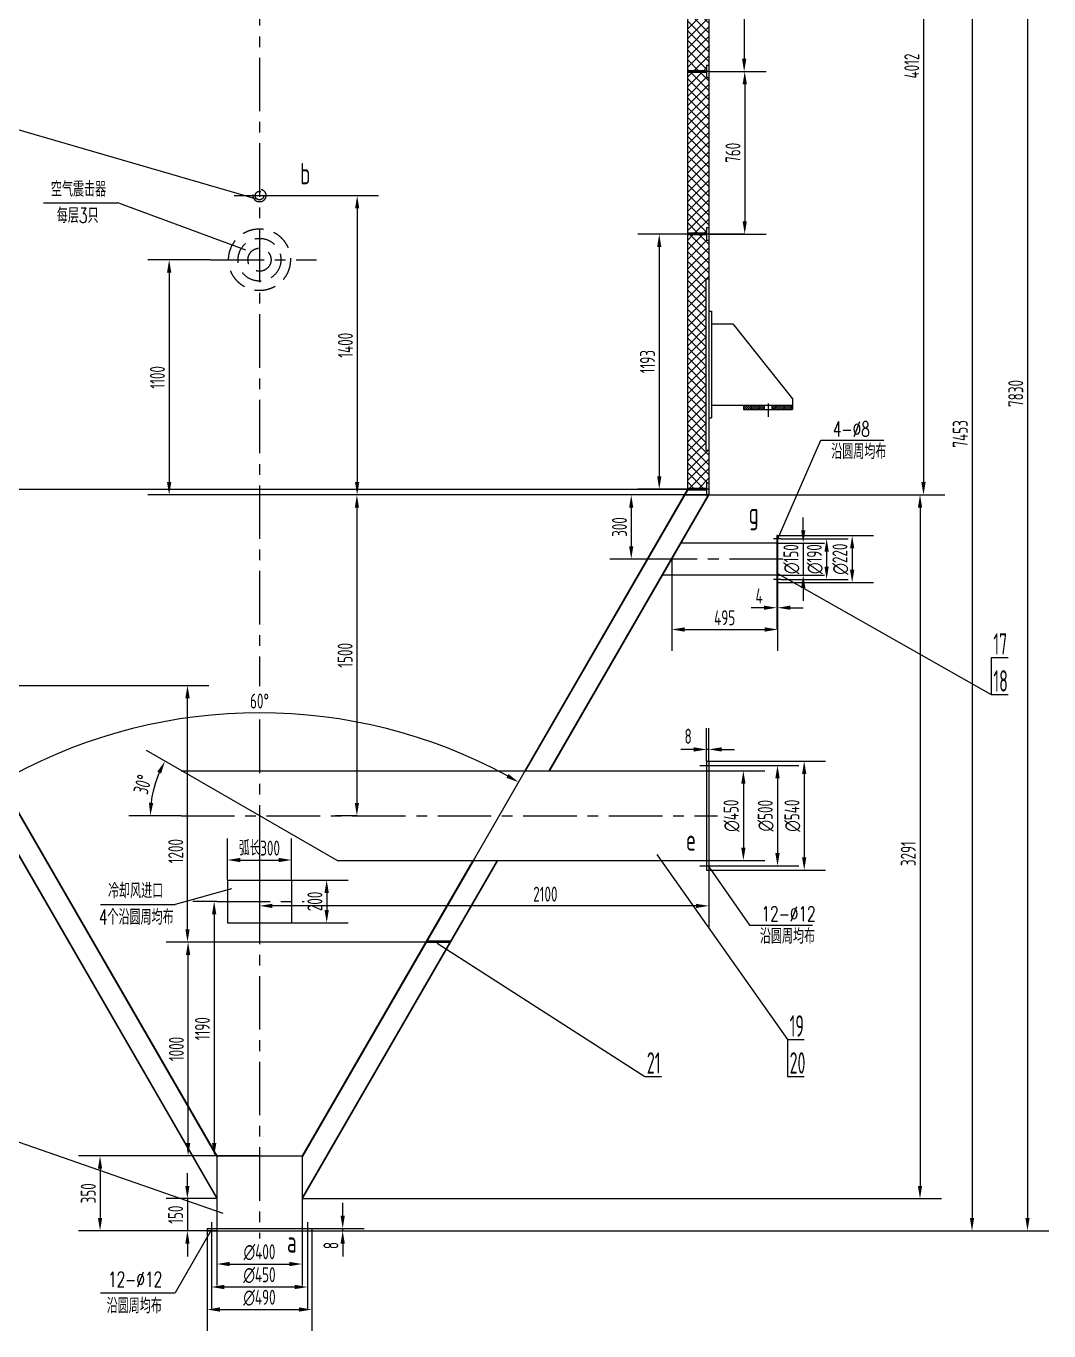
# Model space of a CAD drawing. Extents: x -17137 to -4525, y -501 to 17337.
# Drawn here: x -13931 to -9150, y 7274 to 13376 of the extents above; entities that cross this region are included whole.
import ezdxf

# ---------------------------------------------------------------- set-up
doc = ezdxf.new("R2010")
doc.units = 0
doc.header["$LTSCALE"] = 200
doc.linetypes.add('F', pattern=[0.75, 0.5, -0.25])
doc.linetypes.add('G', pattern=[2, 1.25, -0.25, 0.25, -0.25])
doc.layers.get('0').update_dxf_attribs({"linetype": 'CONTINUOUS'})
doc.layers.get('DEFPOINTS').update_dxf_attribs({"linetype": 'CONTINUOUS'})
for name, color, linetype in [('01', 7, 'CONTINUOUS'), ('02', 1, 'CONTINUOUS'), ('11', 3, 'CONTINUOUS'), ('13', 3, 'CONTINUOUS')]:
    doc.layers.add(name, color=color, linetype=linetype)
doc.styles.add('INTECAD', font='txt.shx', dxfattribs={"width": 0.67, "bigfont": 'intecad.shx'})
doc.styles.get("Standard").update_dxf_attribs({"font": 'isocp.shx', "width": 0.707, "bigfont": 'hztxt.shx'})
doc.dimstyles.new('INTE', dxfattribs={"dimscale": 20, "dimtxt": 3.5, "dimasz": 3, "dimexe": 5, "dimexo": 0, "dimgap": 1, "dimtad": 1, "dimtoh": 1, "dimdec": 4, "dimdsep": 46, "dimlunit": 6, "dimtxsty": 'Standard', "dimcen": 0, "dimclrd": 1, "dimclre": 1, "dimclrt": 3, "dimadec": 0, "dimazin": 0, "dimtfac": 1, "dimtdec": 4, "dimtix": 1, "dimtmove": 0, "dimatfit": 3, "dimfxl": 0, "dimtolj": 1, "dimtzin": 0, "dimarcsym": 0})

# ---------------------------------------------------------------- blocks, each defined once
blk = doc.blocks.new('*D197')
at = {"color": 1, "linetype": 'ByBlock'}
for p, q in [((-1466.8, 12583.3), (-1017, 12583.3)), ((-1117, 12523.3), (-1117, 11243.3)), ((411, 11183.3), (-1217, 11183.3))]:
    blk.add_line(p, q, dxfattribs=at)
for points in [[(-1127, 12523.3), (-1107, 12523.3), (-1117, 12583.3)], [(-1127, 11243.3), (-1107, 11243.3), (-1117, 11183.3)]]:
    blk.add_solid(points, dxfattribs=at)
at = {"layer": 'DEFPOINTS', "color": 0, "linetype": 'ByBlock'}
for p in [(-1466.8, 12583.3), (-1117, 11183.3), (411, 11183.3)]:
    blk.add_point(p, dxfattribs=at)
at = {"color": 3, "linetype": 'ByBlock', "insert": (-1172, 11883.3), "char_height": 70, "attachment_point": 5, "rotation": 90}
blk.add_mtext('\\A1;1400', dxfattribs=at)
blk = doc.blocks.new('*D202')
at = {"color": 1, "linetype": 'ByBlock'}
for p, q in [((-10750.3, 9893.3), (-10478.6, 9893.3)), ((-10578.6, 9833.3), (-10578.6, 9533.3)), ((-10750.3, 9473.3), (-10478.6, 9473.3))]:
    blk.add_line(p, q, dxfattribs=at)
for points in [[(-10588.6, 9833.3), (-10568.6, 9833.3), (-10578.6, 9893.3)], [(-10588.6, 9533.3), (-10568.6, 9533.3), (-10578.6, 9473.3)]]:
    blk.add_solid(points, dxfattribs=at)
at = {"layer": 'DEFPOINTS', "color": 0, "linetype": 'ByBlock'}
for p in [(-10750.3, 9893.3), (-10750.3, 9473.3), (-10578.6, 9473.3)]:
    blk.add_point(p, dxfattribs=at)
at = {"color": 3, "linetype": 'ByBlock', "insert": (-10633.6, 9683.3), "char_height": 70, "attachment_point": 5, "rotation": 90}
blk.add_mtext('\\A1;∅450', dxfattribs=at)
blk = doc.blocks.new('*D203')
at = {"color": 1, "linetype": 'ByBlock'}
for p, q in [((-1773.5, 7742.4), (-1773.5, 7486.7)), ((-1373.5, 7742.4), (-1373.5, 7486.7)), ((-1713.5, 7586.7), (-1433.5, 7586.7))]:
    blk.add_line(p, q, dxfattribs=at)
for points in [[(-1713.5, 7596.7), (-1713.5, 7576.7), (-1773.5, 7586.7)], [(-1433.5, 7596.7), (-1433.5, 7576.7), (-1373.5, 7586.7)]]:
    blk.add_solid(points, dxfattribs=at)
at = {"layer": 'DEFPOINTS', "color": 0, "linetype": 'ByBlock'}
for p in [(-1773.5, 7742.4), (-1373.5, 7742.4), (-1373.5, 7586.7)]:
    blk.add_point(p, dxfattribs=at)
at = {"color": 3, "linetype": 'ByBlock', "insert": (-1573.5, 7641.7), "char_height": 70, "attachment_point": 5}
blk.add_mtext('\\A1;∅400', dxfattribs=at)
blk = doc.blocks.new('*D205')
at = {"color": 1, "linetype": 'ByBlock'}
for p, q in [((526.5, 13980.1), (791.9, 13980.1)), ((691.9, 13920.1), (691.9, 13223.3)), ((524.5, 13163.3), (791.9, 13163.3))]:
    blk.add_line(p, q, dxfattribs=at)
for points in [[(681.9, 13920.1), (701.9, 13920.1), (691.9, 13980.1)], [(681.9, 13223.3), (701.9, 13223.3), (691.9, 13163.3)]]:
    blk.add_solid(points, dxfattribs=at)
at = {"layer": 'DEFPOINTS', "color": 0, "linetype": 'ByBlock'}
for p in [(526.5, 13980.1), (524.5, 13163.3), (691.9, 13163.3)]:
    blk.add_point(p, dxfattribs=at)
at = {"color": 3, "linetype": 'ByBlock', "insert": (636.9, 13571.7), "char_height": 70, "attachment_point": 5, "rotation": 90}
blk.add_mtext('\\A1;817', dxfattribs=at)
blk = doc.blocks.new('*D206')
at = {"color": 1, "linetype": 'ByBlock'}
for p, q in [((691.9, 13163.3), (794.6, 13163.3)), ((694.6, 13103.3), (694.6, 12463.3)), ((524.5, 12403.3), (794.6, 12403.3))]:
    blk.add_line(p, q, dxfattribs=at)
for points in [[(684.6, 13103.3), (704.6, 13103.3), (694.6, 13163.3)], [(684.6, 12463.3), (704.6, 12463.3), (694.6, 12403.3)]]:
    blk.add_solid(points, dxfattribs=at)
at = {"layer": 'DEFPOINTS', "color": 0, "linetype": 'ByBlock'}
for p in [(691.9, 13163.3), (524.5, 12403.3), (694.6, 12403.3)]:
    blk.add_point(p, dxfattribs=at)
at = {"color": 3, "linetype": 'ByBlock', "insert": (639.6, 12783.3), "char_height": 70, "attachment_point": 5, "rotation": 90}
blk.add_mtext('\\A1;760', dxfattribs=at)
blk = doc.blocks.new('*D207')
at = {"color": 1, "linetype": 'ByBlock'}
for p, q in [((694.6, 12403.3), (195, 12403.3)), ((295, 12343.3), (295, 11270.1)), ((524.5, 11210.1), (195, 11210.1))]:
    blk.add_line(p, q, dxfattribs=at)
for points in [[(285, 12343.3), (305, 12343.3), (295, 12403.3)], [(285, 11270.1), (305, 11270.1), (295, 11210.1)]]:
    blk.add_solid(points, dxfattribs=at)
at = {"layer": 'DEFPOINTS', "color": 0, "linetype": 'ByBlock'}
for p in [(694.6, 12403.3), (295, 11210.1), (524.5, 11210.1)]:
    blk.add_point(p, dxfattribs=at)
at = {"color": 3, "linetype": 'ByBlock', "insert": (240, 11806.7), "char_height": 70, "attachment_point": 5, "rotation": 90}
blk.add_mtext('\\A1;1193', dxfattribs=at)
blk = doc.blocks.new('*D210')
at = {"color": 1, "linetype": 'ByBlock'}
for p, q in [((-10740.3, 15195.1), (-9636.5, 15195.1)), ((-9736.5, 15135.1), (-9736.5, 11243.3)), ((-10740.3, 11183.3), (-9636.5, 11183.3))]:
    blk.add_line(p, q, dxfattribs=at)
for points in [[(-9746.5, 15135.1), (-9726.5, 15135.1), (-9736.5, 15195.1)], [(-9746.5, 11243.3), (-9726.5, 11243.3), (-9736.5, 11183.3)]]:
    blk.add_solid(points, dxfattribs=at)
at = {"layer": 'DEFPOINTS', "color": 0, "linetype": 'ByBlock'}
for p in [(-10740.3, 15195.1), (-10740.3, 11183.3), (-9736.5, 11183.3)]:
    blk.add_point(p, dxfattribs=at)
at = {"color": 3, "linetype": 'ByBlock', "insert": (-9791.5, 13189.2), "char_height": 70, "attachment_point": 5, "rotation": 90}
blk.add_mtext('\\A1;4012', dxfattribs=at)
blk = doc.blocks.new('*D211')
at = {"color": 1, "linetype": 'ByBlock'}
for p, q in [((-10225.6, 11183.3), (-9652.8, 11183.3)), ((-9752.8, 11123.3), (-9752.8, 7952.4)), ((-12640.3, 7892.4), (-9652.8, 7892.4))]:
    blk.add_line(p, q, dxfattribs=at)
for points in [[(-9762.8, 11123.3), (-9742.8, 11123.3), (-9752.8, 11183.3)], [(-9762.8, 7952.4), (-9742.8, 7952.4), (-9752.8, 7892.4)]]:
    blk.add_solid(points, dxfattribs=at)
at = {"layer": 'DEFPOINTS', "color": 0, "linetype": 'ByBlock'}
for p in [(-10225.6, 11183.3), (-12640.3, 7892.4), (-9752.8, 7892.4)]:
    blk.add_point(p, dxfattribs=at)
at = {"color": 3, "linetype": 'ByBlock', "insert": (-9807.8, 9505.8), "char_height": 70, "attachment_point": 5, "rotation": 90}
blk.add_mtext('\\A1;3291', dxfattribs=at)
blk = doc.blocks.new('*D212')
at = {"color": 1, "linetype": 'ByBlock'}
for p, q in [((-1913.9, 7952.4), (-1913.9, 8012.4)), ((-1773.5, 7892.4), (-2013.9, 7892.4)), ((-1913.9, 7892.4), (-1913.9, 7742.4)), ((-1818.5, 7742.4), (-2013.9, 7742.4)), ((-1913.9, 7682.4), (-1913.9, 7622.4))]:
    blk.add_line(p, q, dxfattribs=at)
for points in [[(-1923.9, 7952.4), (-1903.9, 7952.4), (-1913.9, 7892.4)], [(-1923.9, 7682.4), (-1903.9, 7682.4), (-1913.9, 7742.4)]]:
    blk.add_solid(points, dxfattribs=at)
at = {"layer": 'DEFPOINTS', "color": 0, "linetype": 'ByBlock'}
for p in [(-1773.5, 7892.4), (-1913.9, 7742.4), (-1818.5, 7742.4)]:
    blk.add_point(p, dxfattribs=at)
at = {"color": 3, "linetype": 'ByBlock', "insert": (-1968.9, 7817.4), "char_height": 70, "attachment_point": 5, "rotation": 90}
blk.add_mtext('\\A1;150', dxfattribs=at)
blk = doc.blocks.new('*D214')
at = {"color": 1, "linetype": 'ByBlock'}
for p, q in [((-10577, 15195.1), (-9409.7, 15195.1)), ((-9509.7, 15135.1), (-9509.7, 7802.4)), ((-12595.3, 7742.4), (-9409.7, 7742.4))]:
    blk.add_line(p, q, dxfattribs=at)
for points in [[(-9519.7, 15135.1), (-9499.7, 15135.1), (-9509.7, 15195.1)], [(-9519.7, 7802.4), (-9499.7, 7802.4), (-9509.7, 7742.4)]]:
    blk.add_solid(points, dxfattribs=at)
at = {"layer": 'DEFPOINTS', "color": 0, "linetype": 'ByBlock'}
for p in [(-10577, 15195.1), (-12595.3, 7742.4), (-9509.7, 7742.4)]:
    blk.add_point(p, dxfattribs=at)
at = {"color": 3, "linetype": 'ByBlock', "insert": (-9564.7, 11468.8), "char_height": 70, "attachment_point": 5, "rotation": 90}
blk.add_mtext('\\A1;7453', dxfattribs=at)
blk = doc.blocks.new('*D215')
at = {"color": 1, "linetype": 'ByBlock'}
for p, q in [((-12342.3, 15573.1), (-9150.4, 15573.1)), ((-9250.4, 15513.1), (-9250.4, 7802.4)), ((-12595.3, 7742.4), (-9150.4, 7742.4))]:
    blk.add_line(p, q, dxfattribs=at)
for points in [[(-9260.4, 15513.1), (-9240.4, 15513.1), (-9250.4, 15573.1)], [(-9260.4, 7802.4), (-9240.4, 7802.4), (-9250.4, 7742.4)]]:
    blk.add_solid(points, dxfattribs=at)
at = {"layer": 'DEFPOINTS', "color": 0, "linetype": 'ByBlock'}
for p in [(-12342.3, 15573.1), (-12595.3, 7742.4), (-9250.4, 7742.4)]:
    blk.add_point(p, dxfattribs=at)
at = {"color": 3, "linetype": 'ByBlock', "insert": (-9305.4, 11657.8), "char_height": 70, "attachment_point": 5, "rotation": 90}
blk.add_mtext('\\A1;7830', dxfattribs=at)
blk = doc.blocks.new('*D219')
at = {"color": 1, "linetype": 'ByBlock'}
for p, q in [((-12840.3, 8092.4), (-13483.3, 8092.4)), ((-13383.3, 8032.4), (-13383.3, 7802.4)), ((-12840.3, 7742.4), (-13483.3, 7742.4))]:
    blk.add_line(p, q, dxfattribs=at)
for points in [[(-13393.3, 8032.4), (-13373.3, 8032.4), (-13383.3, 8092.4)], [(-13393.3, 7802.4), (-13373.3, 7802.4), (-13383.3, 7742.4)]]:
    blk.add_solid(points, dxfattribs=at)
at = {"layer": 'DEFPOINTS', "color": 0, "linetype": 'ByBlock'}
for p in [(-12840.3, 8092.4), (-13383.3, 7742.4), (-12840.3, 7742.4)]:
    blk.add_point(p, dxfattribs=at)
at = {"color": 3, "linetype": 'ByBlock', "insert": (-13438.3, 7917.4), "char_height": 70, "attachment_point": 5, "rotation": 90}
blk.add_mtext('\\A1;350', dxfattribs=at)
blk = doc.blocks.new('*D221')
at = {"color": 1, "linetype": 'ByBlock'}
for p, q in [((-12690.3, 8892.4), (-12426.3, 8892.4)), ((-12526.3, 8832.4), (-12526.3, 8752.4)), ((-12690.3, 8692.4), (-12426.3, 8692.4))]:
    blk.add_line(p, q, dxfattribs=at)
for points in [[(-12536.3, 8832.4), (-12516.3, 8832.4), (-12526.3, 8892.4)], [(-12536.3, 8752.4), (-12516.3, 8752.4), (-12526.3, 8692.4)]]:
    blk.add_solid(points, dxfattribs=at)
at = {"layer": 'DEFPOINTS', "color": 0, "linetype": 'ByBlock'}
for p in [(-12690.3, 8892.4), (-12690.3, 8692.4), (-12526.3, 8692.4)]:
    blk.add_point(p, dxfattribs=at)
at = {"color": 3, "linetype": 'ByBlock', "insert": (-12581.3, 8792.4), "char_height": 70, "attachment_point": 5, "rotation": 90}
blk.add_mtext('\\A1;200', dxfattribs=at)
blk = doc.blocks.new('*D222')
at = {"color": 1, "linetype": 'ByBlock'}
for p, q in [((-12990.3, 8892.4), (-12990.3, 9086)), ((-12690.3, 8892.4), (-12690.3, 9086)), ((-12930.3, 8986), (-12750.3, 8986))]:
    blk.add_line(p, q, dxfattribs=at)
for points in [[(-12930.3, 8996), (-12930.3, 8976), (-12990.3, 8986)], [(-12750.3, 8996), (-12750.3, 8976), (-12690.3, 8986)]]:
    blk.add_solid(points, dxfattribs=at)
at = {"layer": 'DEFPOINTS', "color": 0, "linetype": 'ByBlock'}
for p in [(-12690.3, 8986), (-12990.3, 8892.4), (-12690.3, 8892.4)]:
    blk.add_point(p, dxfattribs=at)
at = {"color": 3, "linetype": 'ByBlock', "insert": (-12840.3, 9041.8), "char_height": 70, "attachment_point": 5}
blk.add_mtext('\\A1;弧长300', dxfattribs=at)
blk = doc.blocks.new('*D224')
at = {"color": 1, "linetype": 'ByBlock'}
for p, q in [((-12060.6, 9092.4), (-13273.9, 9092.4)), ((-13173.9, 8152.4), (-13173.9, 9032.4)), ((-12840.3, 8092.4), (-13273.9, 8092.4))]:
    blk.add_line(p, q, dxfattribs=at)
for points in [[(-13183.9, 9032.4), (-13163.9, 9032.4), (-13173.9, 9092.4)], [(-13183.9, 8152.4), (-13163.9, 8152.4), (-13173.9, 8092.4)]]:
    blk.add_solid(points, dxfattribs=at)
at = {"layer": 'DEFPOINTS', "color": 0, "linetype": 'ByBlock'}
for p in [(-13173.9, 9092.4), (-12060.6, 9092.4), (-12840.3, 8092.4)]:
    blk.add_point(p, dxfattribs=at)
at = {"color": 3, "linetype": 'ByBlock', "insert": (-13228.9, 8592.4), "char_height": 70, "attachment_point": 5, "rotation": 90}
blk.add_mtext('\\A1;1000', dxfattribs=at)
blk = doc.blocks.new('*D225')
at = {"color": 1, "linetype": 'ByBlock'}
for p, q in [((-14312.8, 10292.4), (-13076.8, 10292.4)), ((-13176.8, 9152.4), (-13176.8, 10232.4)), ((-12840.3, 9092.4), (-13276.8, 9092.4))]:
    blk.add_line(p, q, dxfattribs=at)
for points in [[(-13186.8, 10232.4), (-13166.8, 10232.4), (-13176.8, 10292.4)], [(-13186.8, 9152.4), (-13166.8, 9152.4), (-13176.8, 9092.4)]]:
    blk.add_solid(points, dxfattribs=at)
at = {"layer": 'DEFPOINTS', "color": 0, "linetype": 'ByBlock'}
for p in [(-14312.8, 10292.4), (-13176.8, 10292.4), (-12840.3, 9092.4)]:
    blk.add_point(p, dxfattribs=at)
at = {"color": 3, "linetype": 'ByBlock', "insert": (-13231.8, 9517.5), "char_height": 70, "attachment_point": 5, "rotation": 90}
blk.add_mtext('\\A1;1200', dxfattribs=at)
blk = doc.blocks.new('*D226')
at = {"color": 1, "linetype": 'ByBlock'}
for p, q in [((-12383.8, 11183.3), (-12485.1, 11183.3)), ((-12385.1, 11123.3), (-12385.1, 9743.3)), ((-12383.8, 9683.3), (-12485.1, 9683.3))]:
    blk.add_line(p, q, dxfattribs=at)
for points in [[(-12395.1, 11123.3), (-12375.1, 11123.3), (-12385.1, 11183.3)], [(-12395.1, 9743.3), (-12375.1, 9743.3), (-12385.1, 9683.3)]]:
    blk.add_solid(points, dxfattribs=at)
at = {"layer": 'DEFPOINTS', "color": 0, "linetype": 'ByBlock'}
for p in [(-12383.8, 11183.3), (-12385.1, 9683.3), (-12383.8, 9683.3)]:
    blk.add_point(p, dxfattribs=at)
at = {"color": 3, "linetype": 'ByBlock', "insert": (-12440.1, 10433.3), "char_height": 70, "attachment_point": 5, "rotation": 90}
blk.add_mtext('\\A1;1500', dxfattribs=at)
blk = doc.blocks.new('*D227')
at = {"color": 1, "linetype": 'ByBlock'}
for p, q in [((-10855.7, 11183.3), (-11202.7, 11183.3)), ((-11102.7, 11123.3), (-11102.7, 10943.3)), ((-10963.6, 10883.3), (-11202.7, 10883.3))]:
    blk.add_line(p, q, dxfattribs=at)
for points in [[(-11112.7, 11123.3), (-11092.7, 11123.3), (-11102.7, 11183.3)], [(-11112.7, 10943.3), (-11092.7, 10943.3), (-11102.7, 10883.3)]]:
    blk.add_solid(points, dxfattribs=at)
at = {"layer": 'DEFPOINTS', "color": 0, "linetype": 'ByBlock'}
for p in [(-10855.7, 11183.3), (-11102.7, 10883.3), (-10963.6, 10883.3)]:
    blk.add_point(p, dxfattribs=at)
at = {"color": 3, "linetype": 'ByBlock', "insert": (-11157.7, 11033.3), "char_height": 70, "attachment_point": 5, "rotation": 90}
blk.add_mtext('\\A1;300', dxfattribs=at)
blk = doc.blocks.new('*D228')
at = {"color": 1, "linetype": 'ByBlock'}
for p, q in [((-10913.5, 10883.3), (-10913.5, 10454)), ((-10418.5, 10773.3), (-10418.5, 10454)), ((-10853.5, 10554), (-10478.5, 10554))]:
    blk.add_line(p, q, dxfattribs=at)
for points in [[(-10853.5, 10564), (-10853.5, 10544), (-10913.5, 10554)], [(-10478.5, 10564), (-10478.5, 10544), (-10418.5, 10554)]]:
    blk.add_solid(points, dxfattribs=at)
at = {"layer": 'DEFPOINTS', "color": 0, "linetype": 'ByBlock'}
for p in [(-10913.5, 10883.3), (-10418.5, 10773.3), (-10418.5, 10554)]:
    blk.add_point(p, dxfattribs=at)
at = {"color": 3, "linetype": 'ByBlock', "insert": (-10666, 10609), "char_height": 70, "attachment_point": 5}
blk.add_mtext('\\A1;495', dxfattribs=at)
blk = doc.blocks.new('*D229')
at = {"color": 1, "linetype": 'ByBlock'}
for p, q in [((-10298.8, 11018.3), (-10298.8, 11078.3)), ((-10418.5, 10958.3), (-10198.8, 10958.3)), ((-10298.8, 10958.3), (-10298.8, 10808.3)), ((-10418.5, 10808.3), (-10198.8, 10808.3)), ((-10298.8, 10748.3), (-10298.8, 10688.3))]:
    blk.add_line(p, q, dxfattribs=at)
for points in [[(-10308.8, 11018.3), (-10288.8, 11018.3), (-10298.8, 10958.3)], [(-10308.8, 10748.3), (-10288.8, 10748.3), (-10298.8, 10808.3)]]:
    blk.add_solid(points, dxfattribs=at)
at = {"layer": 'DEFPOINTS', "color": 0, "linetype": 'ByBlock'}
for p in [(-10418.5, 10958.3), (-10418.5, 10808.3), (-10298.8, 10808.3)]:
    blk.add_point(p, dxfattribs=at)
at = {"color": 3, "linetype": 'ByBlock', "insert": (-10353.8, 10883.3), "char_height": 70, "attachment_point": 5, "rotation": 90}
blk.add_mtext('\\A1;∅150', dxfattribs=at)
blk = doc.blocks.new('*D230')
at = {"color": 1, "linetype": 'ByBlock'}
for p, q in [((-10401.4, 10978.3), (-10089.4, 10978.3)), ((-10189.4, 10918.3), (-10189.4, 10848.3)), ((-10401.4, 10788.3), (-10089.4, 10788.3))]:
    blk.add_line(p, q, dxfattribs=at)
for points in [[(-10199.4, 10918.3), (-10179.4, 10918.3), (-10189.4, 10978.3)], [(-10199.4, 10848.3), (-10179.4, 10848.3), (-10189.4, 10788.3)]]:
    blk.add_solid(points, dxfattribs=at)
at = {"layer": 'DEFPOINTS', "color": 0, "linetype": 'ByBlock'}
for p in [(-10401.4, 10978.3), (-10401.4, 10788.3), (-10189.4, 10788.3)]:
    blk.add_point(p, dxfattribs=at)
at = {"color": 3, "linetype": 'ByBlock', "insert": (-10244.4, 10883.3), "char_height": 70, "attachment_point": 5, "rotation": 90}
blk.add_mtext('\\A1;∅190', dxfattribs=at)
blk = doc.blocks.new('*D231')
at = {"color": 1, "linetype": 'ByBlock'}
for p, q in [((-10418.5, 10993.3), (-9970, 10993.3)), ((-10070, 10933.3), (-10070, 10833.3)), ((-10418.5, 10773.3), (-9970, 10773.3))]:
    blk.add_line(p, q, dxfattribs=at)
for points in [[(-10080, 10933.3), (-10060, 10933.3), (-10070, 10993.3)], [(-10080, 10833.3), (-10060, 10833.3), (-10070, 10773.3)]]:
    blk.add_solid(points, dxfattribs=at)
at = {"layer": 'DEFPOINTS', "color": 0, "linetype": 'ByBlock'}
for p in [(-10418.5, 10993.3), (-10418.5, 10773.3), (-10070, 10773.3)]:
    blk.add_point(p, dxfattribs=at)
at = {"color": 3, "linetype": 'ByBlock', "insert": (-10125, 10883.3), "char_height": 70, "attachment_point": 5, "rotation": 90}
blk.add_mtext('\\A1;∅220', dxfattribs=at)
blk = doc.blocks.new('*D232')
at = {"color": 1, "linetype": 'ByBlock'}
for p, q in [((-13065.3, 7714.5), (-13065.3, 7379.4)), ((-12615.3, 7714.5), (-12615.3, 7379.4)), ((-13005.3, 7479.4), (-12675.3, 7479.4))]:
    blk.add_line(p, q, dxfattribs=at)
for points in [[(-13005.3, 7489.4), (-13005.3, 7469.4), (-13065.3, 7479.4)], [(-12675.3, 7489.4), (-12675.3, 7469.4), (-12615.3, 7479.4)]]:
    blk.add_solid(points, dxfattribs=at)
at = {"layer": 'DEFPOINTS', "color": 0, "linetype": 'ByBlock'}
for p in [(-13065.3, 7714.5), (-12615.3, 7714.5), (-12615.3, 7479.4)]:
    blk.add_point(p, dxfattribs=at)
at = {"color": 3, "linetype": 'ByBlock', "insert": (-12840.3, 7534.4), "char_height": 70, "attachment_point": 5}
blk.add_mtext('\\A1;∅450', dxfattribs=at)
blk = doc.blocks.new('*D233')
at = {"color": 1, "linetype": 'ByBlock'}
for p, q in [((-13085.3, 7742.4), (-13085.3, 7274)), ((-12595.3, 7742.4), (-12595.3, 7274)), ((-13025.3, 7374), (-12655.3, 7374))]:
    blk.add_line(p, q, dxfattribs=at)
for points in [[(-13025.3, 7384), (-13025.3, 7364), (-13085.3, 7374)], [(-12655.3, 7384), (-12655.3, 7364), (-12595.3, 7374)]]:
    blk.add_solid(points, dxfattribs=at)
at = {"layer": 'DEFPOINTS', "color": 0, "linetype": 'ByBlock'}
for p in [(-13085.3, 7742.4), (-12595.3, 7742.4), (-12595.3, 7374)]:
    blk.add_point(p, dxfattribs=at)
at = {"color": 3, "linetype": 'ByBlock', "insert": (-12840.3, 7429), "char_height": 70, "attachment_point": 5}
blk.add_mtext('\\A1;∅490', dxfattribs=at)
blk = doc.blocks.new('*D235')
at = {"color": 1, "linetype": 'ByBlock'}
for p, q in [((-13068.6, 12283.3), (-13362.5, 12283.3)), ((-13262.5, 12223.3), (-13262.5, 11243.3)), ((-12483.8, 11183.3), (-13362.5, 11183.3))]:
    blk.add_line(p, q, dxfattribs=at)
for points in [[(-13272.5, 12223.3), (-13252.5, 12223.3), (-13262.5, 12283.3)], [(-13272.5, 11243.3), (-13252.5, 11243.3), (-13262.5, 11183.3)]]:
    blk.add_solid(points, dxfattribs=at)
at = {"layer": 'DEFPOINTS', "color": 0, "linetype": 'ByBlock'}
for p in [(-13068.6, 12283.3), (-13262.5, 11183.3), (-12483.8, 11183.3)]:
    blk.add_point(p, dxfattribs=at)
at = {"color": 3, "linetype": 'ByBlock', "insert": (-13317.5, 11733.3), "char_height": 70, "attachment_point": 5, "rotation": 90}
blk.add_mtext('\\A1;1100', dxfattribs=at)
blk = doc.blocks.new('*D236')
at = {"color": 1, "linetype": 'ByBlock'}
for p, q in [((-10715.3, 9918.3), (-10319, 9918.3)), ((-10419, 9858.3), (-10419, 9508.3)), ((-10715.3, 9448.3), (-10319, 9448.3))]:
    blk.add_line(p, q, dxfattribs=at)
for points in [[(-10429, 9858.3), (-10409, 9858.3), (-10419, 9918.3)], [(-10429, 9508.3), (-10409, 9508.3), (-10419, 9448.3)]]:
    blk.add_solid(points, dxfattribs=at)
at = {"layer": 'DEFPOINTS', "color": 0, "linetype": 'ByBlock'}
for p in [(-10715.3, 9918.3), (-10715.3, 9448.3), (-10419, 9448.3)]:
    blk.add_point(p, dxfattribs=at)
at = {"color": 3, "linetype": 'ByBlock', "insert": (-10474, 9683.3), "char_height": 70, "attachment_point": 5, "rotation": 90}
blk.add_mtext('\\A1;∅500', dxfattribs=at)
blk = doc.blocks.new('*D237')
at = {"color": 1, "linetype": 'ByBlock'}
for p, q in [((-10740.3, 9938.3), (-10194.2, 9938.3)), ((-10294.2, 9878.3), (-10294.2, 9488.3)), ((-10740.3, 9428.3), (-10194.2, 9428.3))]:
    blk.add_line(p, q, dxfattribs=at)
for points in [[(-10304.2, 9878.3), (-10284.2, 9878.3), (-10294.2, 9938.3)], [(-10304.2, 9488.3), (-10284.2, 9488.3), (-10294.2, 9428.3)]]:
    blk.add_solid(points, dxfattribs=at)
at = {"layer": 'DEFPOINTS', "color": 0, "linetype": 'ByBlock'}
for p in [(-10740.3, 9938.3), (-10740.3, 9428.3), (-10294.2, 9428.3)]:
    blk.add_point(p, dxfattribs=at)
at = {"color": 3, "linetype": 'ByBlock', "insert": (-10349.2, 9683.3), "char_height": 70, "attachment_point": 5, "rotation": 90}
blk.add_mtext('\\A1;∅540', dxfattribs=at)
blk = doc.blocks.new('*D238')
at = {"color": 1, "linetype": 'ByBlock'}
for p, q in [((-12840.3, 9683.3), (-12840.3, 9161.6)), ((-10740.3, 9428.3), (-10740.3, 9161.6)), ((-10800.3, 9261.6), (-12780.3, 9261.6))]:
    blk.add_line(p, q, dxfattribs=at)
for points in [[(-12780.3, 9271.6), (-12780.3, 9251.6), (-12840.3, 9261.6)], [(-10800.3, 9271.6), (-10800.3, 9251.6), (-10740.3, 9261.6)]]:
    blk.add_solid(points, dxfattribs=at)
at = {"layer": 'DEFPOINTS', "color": 0, "linetype": 'ByBlock'}
for p in [(-12840.3, 9683.3), (-10740.3, 9428.3), (-12840.3, 9261.6)]:
    blk.add_point(p, dxfattribs=at)
at = {"color": 3, "linetype": 'ByBlock', "insert": (-11504.1, 9316.6), "char_height": 70, "attachment_point": 5}
blk.add_mtext('\\A1;2100', dxfattribs=at)
blk = doc.blocks.new('*D239')
at = {"color": 1, "linetype": 'ByBlock'}
for p, q in [((-13204, 9893.3), (-13368.8, 9988.5)), ((-13207.1, 9683.3), (-13450.6, 9683.3))]:
    blk.add_line(p, q, dxfattribs=at)
blk.add_arc((-12840.3, 9683.3), 510.3, 156.74064, 173.25936, dxfattribs=at)
for points in [[(-13318, 9889.3), (-13300.2, 9880.4), (-13282.2, 9938.5)], [(-13337.1, 9742.6), (-13357, 9743.8), (-13350.6, 9683.3)]]:
    blk.add_solid(points, dxfattribs=at)
at = {"layer": 'DEFPOINTS', "color": 0, "linetype": 'ByBlock'}
for p in [(-13204, 9893.3), (-13319.8, 9857.9), (-13207.1, 9683.3), (-10699.7, 9683.3), (-12476.5, 9473.3)]:
    blk.add_point(p, dxfattribs=at)
at = {"color": 3, "linetype": 'ByBlock', "insert": (-13386.3, 9829.6), "char_height": 70, "attachment_point": 5, "rotation": 75}
blk.add_mtext('\\A1;30°', dxfattribs=at)
blk = doc.blocks.new('*D240')
at = {"color": 1, "linetype": 'ByBlock'}
blk.add_line((-11840.7, 9473.3), (-11579.1, 9926.5), dxfattribs=at)
blk.add_arc((-12840.3, 7742), 2422.4, 61.41916, 118.58084, dxfattribs=at)
for points in [[(-13994.3, 9860.6), (-14004.1, 9878), (-14051.5, 9839.9)], [(-11676.5, 9878), (-11686.3, 9860.6), (-11629.1, 9839.9)]]:
    blk.add_solid(points, dxfattribs=at)
at = {"layer": 'DEFPOINTS', "color": 0, "linetype": 'ByBlock'}
for p in [(-14840.3, 11206.1), (-12419.6, 10127.7), (-11840.7, 9473.3), (-13040.3, 8088.4), (-12640.3, 8088.4)]:
    blk.add_point(p, dxfattribs=at)
at = {"color": 3, "linetype": 'ByBlock', "insert": (-12840.3, 10219.5), "char_height": 70, "attachment_point": 5}
blk.add_mtext('\\A1;60°', dxfattribs=at)
blk = doc.blocks.new('*D241')
at = {"color": 1, "linetype": 'ByBlock'}
for p, q in [((-13040.3, 9282.4), (-13152.2, 9282.4)), ((-13052.2, 9222.4), (-13052.2, 8152.4)), ((-12840.3, 8092.4), (-13152.2, 8092.4))]:
    blk.add_line(p, q, dxfattribs=at)
for points in [[(-13062.2, 9222.4), (-13042.2, 9222.4), (-13052.2, 9282.4)], [(-13062.2, 8152.4), (-13042.2, 8152.4), (-13052.2, 8092.4)]]:
    blk.add_solid(points, dxfattribs=at)
at = {"layer": 'DEFPOINTS', "color": 0, "linetype": 'ByBlock'}
for p in [(-13040.3, 9282.4), (-13052.2, 8092.4), (-12840.3, 8092.4)]:
    blk.add_point(p, dxfattribs=at)
at = {"color": 3, "linetype": 'ByBlock', "insert": (-13107.2, 8687.4), "char_height": 70, "attachment_point": 5, "rotation": 90}
blk.add_mtext('\\A1;1190', dxfattribs=at)

msp = doc.modelspace()

# ---------------------------------------------------------------- hatches: boundary and pattern name
at = {"layer": '01', "linetype": 'Continuous'}
h = msp.add_hatch(dxfattribs=at)
h.set_pattern_fill('ANSI37', color=2, scale=10, style=0)
h.paths.add_polyline_path([(-10740.27524, 14950.13313), (-10750.27524, 14950.13313), (-10750.27524, 14976.13313), (-10840.27524, 14976.13313), (-10840.27524, 13984.13313), (-10750.27524, 13984.13313), (-10750.27524, 14010.13313), (-10740.27524, 14010.13313)])
h.paths.add_polyline_path([(-10740.27524, 13950.13313), (-10750.27524, 13950.13313), (-10750.27524, 13976.13313), (-10840.27524, 13976.13313), (-10840.27524, 13167.33821), (-10750.27524, 13167.33821), (-10750.27524, 13193.33821), (-10740.27524, 13193.33821)])
h.paths.add_polyline_path([(-10740.27524, 13133.33821), (-10750.27524, 13133.33821), (-10750.27524, 13159.33821), (-10840.27524, 13159.33821), (-10840.27524, 12407.33821), (-10750.27524, 12407.33821), (-10750.27524, 12433.33821), (-10740.27524, 12433.33821)])
h.paths.add_polyline_path([(-10754.27524, 12193.33821), (-10740.27524, 12193.33821), (-10740.27524, 12373.33821), (-10750.27524, 12373.33821), (-10750.27524, 12399.33821), (-10840.27524, 12399.33821), (-10840.27524, 11214.13313), (-10750.27524, 11214.13313), (-10750.27524, 11240.13313), (-10740.27524, 11240.13313), (-10740.27524, 11393.33821), (-10754.27524, 11393.33821)])
at = {"layer": '02'}
h = msp.add_hatch(dxfattribs=at)
h.set_pattern_fill('ANSI31', color=1, scale=2, style=0)
h.set_pattern_definition([(45, (-11880.057, 10675.927), (-4.490128, 4.490128), [])])
h.paths.add_polyline_path([(-10481.27524, 11583.33821), (-10481.27524, 11603.33821), (-10578.27524, 11603.33821), (-10578.27524, 11583.33821)])
h.paths.add_polyline_path([(-10348.27524, 11583.33821), (-10348.27524, 11603.33821), (-10445.27524, 11603.33821), (-10445.27524, 11583.33821)])

# ---------------------------------------------------------------- linework, layer by layer
at = {"color": 0}
for p, q in [((-10840.27524, 13195.33821), (-10840.27524, 13193.33821)), ((-10840.27524, 12435.33821), (-10840.27524, 12433.33821)), ((-10840.27524, 11242.13313), (-10840.27524, 11240.13313))]:
    msp.add_line(p, q, dxfattribs=at)
at = {"color": 1, "linetype": 'ByBlock'}
for p, q in [((-10422.48032, 10773.33821), (-10422.48032, 10555.90077)), ((-10418.48032, 10773.33821), (-10418.48032, 10555.90077)), ((-10482.48032, 10655.90077), (-10542.48032, 10655.90077)), ((-10422.48032, 10655.90077), (-10418.48032, 10655.90077)), ((-10358.48032, 10655.90077), (-10298.48032, 10655.90077)), ((-10750.27524, 9938.33821), (-10750.27524, 10093.21652)), ((-10740.27524, 9938.33821), (-10740.27524, 10093.21652)), ((-10810.27524, 9993.21652), (-10870.27524, 9993.21652)), ((-10740.27524, 9993.21652), (-10750.27524, 9993.21652)), ((-10680.27524, 9993.21652), (-10620.27524, 9993.21652)), ((-12451.42245, 7812.44167), (-12451.42245, 7872.44167)), ((-12595.27524, 7752.44167), (-12351.42245, 7752.44167)), ((-12451.42245, 7742.44167), (-12451.42245, 7752.44167)), ((-12595.27524, 7742.44167), (-12351.42245, 7742.44167)), ((-12451.42245, 7682.44167), (-12451.42245, 7622.44167))]:
    msp.add_line(p, q, dxfattribs=at)
for points in [[(-10482.48032, 10665.90077), (-10482.48032, 10645.90077), (-10422.48032, 10655.90077)], [(-10358.48032, 10665.90077), (-10358.48032, 10645.90077), (-10418.48032, 10655.90077)], [(-10810.27524, 10003.21652), (-10810.27524, 9983.21652), (-10750.27524, 9993.21652)], [(-10680.27524, 10003.21652), (-10680.27524, 9983.21652), (-10740.27524, 9993.21652)], [(-12461.42245, 7812.44167), (-12441.42245, 7812.44167), (-12451.42245, 7752.44167)], [(-12461.42245, 7682.44167), (-12441.42245, 7682.44167), (-12451.42245, 7742.44167)]]:
    msp.add_solid(points, dxfattribs=at)
at = {"layer": '01', "color": 3, "linetype": 'Continuous'}
for p, q in [((-13850.0862, 12549.98019), (-13501.89194, 12549.98019)), ((-12903.69557, 12328.43046), (-13501.89194, 12549.98019)), ((-10419.61315, 10975.04965), (-10216.90725, 11438.68647)), ((-10216.90725, 11438.68647), (-9922.51338, 11438.68647)), ((-10424.40305, 10818.46436), (-9420.17831, 10249.81762)), ((-10982.43515, 9502.57519), (-10372.5382, 8636.33013)), ((-10742.85663, 9449.13221), (-10550.4738, 9171.96188)), ((-12970.99777, 9342.04598), (-13235.11183, 9268.63181)), ((-13583.30609, 9268.63181), (-13235.11183, 9268.63181)), ((-10550.4738, 9171.96188), (-10256.07992, 9171.96188)), ((-12010.19256, 9087.62651), (-11039.77684, 8463.43239)), ((-13065.88339, 7744.89774), (-13235.11183, 7451.2612)), ((-13583.30609, 7451.2612), (-13235.11183, 7451.2612))]:
    msp.add_line(p, q, dxfattribs=at)
at = {"layer": '01', "color": 1, "linetype": 'G'}
for p, q in [((-13068.58797, 12283.33821), (-12574.1026, 12283.33821)), ((-10401.39219, 10978.33821), (-10438.40238, 10978.33821)), ((-10393.92115, 10883.33821), (-10963.59938, 10883.33821)), ((-10401.39219, 10788.33821), (-10438.40238, 10788.33821)), ((-13040.27524, 9282.44167), (-12631.61221, 9282.44167))]:
    msp.add_line(p, q, dxfattribs=at)
at = {"layer": '01', "color": 0, "linetype": 'Continuous'}
for p, q in [((-10422.48032, 10993.33821), (-10422.48032, 10773.33821)), ((-10418.48032, 10993.33821), (-10422.48032, 10993.33821)), ((-10418.48032, 10993.33821), (-10418.48032, 10773.33821)), ((-10418.48032, 10958.33821), (-10872.48846, 10958.33821)), ((-10418.48032, 10808.33821), (-10959.091, 10808.33821)), ((-10418.48032, 10773.33821), (-10422.48032, 10773.33821)), ((-12990.27524, 9382.44167), (-12690.27524, 9382.44167)), ((-12990.27524, 9182.44167), (-12690.27524, 9182.44167))]:
    msp.add_line(p, q, dxfattribs=at)
at = {"layer": '01', "color": 1, "linetype": 'F'}
for radius in [144.4532, 100, 54]:
    msp.add_circle((-12840.27524, 12283.33821), radius, dxfattribs=at)
at = {"layer": '02', "color": 0}
for p, q in [((-10754.27524, 12193.33821), (-10740.27524, 12193.33821)), ((-10740.27524, 12043.33821), (-10740.27524, 11543.33821)), ((-10740.27524, 12043.33821), (-10728.27524, 12043.33821)), ((-10728.27524, 12043.33821), (-10728.27524, 11543.33821)), ((-10728.27524, 11983.33821), (-10628.27524, 11983.33821)), ((-10628.27524, 11983.33821), (-10348.27524, 11633.33821)), ((-10728.27524, 11603.33821), (-10348.27524, 11603.33821)), ((-10578.27524, 11603.33821), (-10578.27524, 11583.33821)), ((-10348.27524, 11633.33821), (-10348.27524, 11583.33821)), ((-10740.27524, 11543.33821), (-10728.27524, 11543.33821)), ((-10578.27524, 11583.33821), (-10348.27524, 11583.33821)), ((-10754.27524, 11393.33821), (-10740.27524, 11393.33821))]:
    msp.add_line(p, q, dxfattribs=at)
at = {"layer": '02', "color": 0, "linetype": 'Continuous'}
for p, q in [((-10481.27524, 11603.33821), (-10481.27524, 11583.33821)), ((-10445.27524, 11603.33821), (-10445.27524, 11583.33821))]:
    msp.add_line(p, q, dxfattribs=at)
at = {"layer": '02', "color": 1, "linetype": 'G'}
msp.add_line((-10463.27524, 11610.19942), (-10463.27524, 11549.05693), dxfattribs=at)
at = {"layer": '11', "color": 0}
for p, q in [((-10740.27524, 15195.13313), (-10740.27524, 11183.33821)), ((-10840.27524, 15010.13313), (-10840.27524, 11210.13313)), ((-10750.27524, 13193.33821), (-10750.27524, 13133.33821)), ((-10750.27524, 13167.33821), (-10840.27524, 13167.33821)), ((-10750.27524, 13159.33821), (-10840.27524, 13159.33821)), ((-10742.27524, 13133.33821), (-10750.27524, 13133.33821)), ((-10750.27524, 12407.33821), (-10840.27524, 12407.33821)), ((-10750.27524, 12399.33821), (-10840.27524, 12399.33821)), ((-10750.27524, 12433.33821), (-10750.27524, 12373.33821)), ((-10742.27524, 12373.33821), (-10750.27524, 12373.33821)), ((-10754.27524, 12193.33821), (-10754.27524, 11393.33821)), ((-10750.27524, 11240.13313), (-10750.27524, 11180.13313)), ((-14940.27524, 11183.33821), (-13040.27524, 7892.44167)), ((-14936.11539, 11180.13313), (-13040.27524, 7896.44167)), ((-14840.27524, 11210.13313), (-10840.27524, 11210.13313)), ((-14840.27524, 11210.13313), (-13040.27524, 8092.44167)), ((-14840.27524, 11206.13313), (-13040.27524, 8088.44167)), ((-10840.27524, 11210.13313), (-11600.52714, 9893.33821)), ((-10840.27524, 11206.13313), (-11598.21774, 9893.33821)), ((-10744.4351, 11180.13313), (-11487.36649, 9893.33821)), ((-10740.27524, 11183.33821), (-11485.05709, 9893.33821)), ((-10855.7453, 11183.33821), (-10740.27524, 11183.33821)), ((-10740.27524, 11183.33821), (-10855.7453, 11183.33821)), ((-10750.27524, 11206.13313), (-10842.58464, 11206.13313)), ((-10750.27524, 11214.13313), (-10840.27524, 11214.13313)), ((-10742.1257, 11180.13313), (-10750.27524, 11180.13313)), ((-13207.09498, 9893.33821), (-10750.27524, 9893.33821)), ((-11843.01426, 9473.33821), (-12640.27524, 8092.44167)), ((-11727.5442, 9473.33821), (-12640.27524, 7892.44167)), ((-11840.70486, 9473.33821), (-12640.27524, 8088.44167)), ((-11729.85361, 9473.33821), (-12640.27524, 7896.44167)), ((-12476.54457, 9473.33821), (-10750.27524, 9473.33821))]:
    msp.add_line(p, q, dxfattribs=at)
at = {"layer": '11', "color": 1, "linetype": 'G'}
for p, q in [((-12840.27524, 14027.96335), (-12840.27524, 10289.28366)), ((-10742.27524, 13163.33821), (-10840.27524, 13163.33821)), ((-12958.54297, 12583.33821), (-12733.51448, 12583.33821)), ((-10742.27524, 12403.33821), (-10840.27524, 12403.33821)), ((-10742.27524, 11210.13313), (-10840.27524, 11210.13313)), ((-12840.27524, 10132.91783), (-12840.27524, 7706.82324)), ((-10781.28691, 9918.33821), (-10715.30675, 9918.33821)), ((-13207.09498, 9683.33821), (-10699.66646, 9683.33821)), ((-10781.28691, 9448.33821), (-10715.30675, 9448.33821)), ((-13065.27524, 7782.45888), (-13065.27524, 7714.46796)), ((-12615.27524, 7782.45888), (-12615.27524, 7714.46796))]:
    msp.add_line(p, q, dxfattribs=at)
at = {"layer": '11', "color": 1, "linetype": 'Continuous'}
for p, q in [((-12848.66307, 12564.42592), (-15616.15466, 13368.95715)), ((-9420.17831, 10422.71536), (-9420.17831, 10249.81762)), ((-13009.9183, 7822.56739), (-15616.15466, 8730.00572)), ((-10372.5382, 8636.33013), (-10372.5382, 8463.43239))]:
    msp.add_line(p, q, dxfattribs=at)
at = {"layer": '11', "color": 0, "linetype": 'Continuous'}
for p, q in [((-10750.27524, 13193.33821), (-10742.27524, 13193.33821)), ((-10750.27524, 12433.33821), (-10742.27524, 12433.33821)), ((-10750.27524, 11240.13313), (-10742.27524, 11240.13313)), ((-12476.54457, 9473.33821), (-13204.00591, 9893.33821)), ((-10750.27524, 9938.33821), (-10750.27524, 9428.33821)), ((-10750.27524, 9938.33821), (-10740.27524, 9938.33821)), ((-10740.27524, 9938.33821), (-10740.27524, 9428.33821)), ((-10750.27524, 9428.33821), (-10740.27524, 9428.33821)), ((-12990.27524, 9382.44167), (-12990.27524, 9182.44167)), ((-12690.27524, 9382.44167), (-12690.27524, 9182.44167)), ((-12060.61557, 9092.44167), (-11949.76432, 9092.44167)), ((-12057.15147, 9098.44167), (-11946.30022, 9098.44167)), ((-13042.58464, 8092.44167), (-12637.96584, 8092.44167)), ((-13040.27524, 8092.44167), (-13040.27524, 7742.44167)), ((-12640.27524, 8092.44167), (-12640.27524, 7742.44167)), ((-12531.73339, 8084.44167), (-12529.42399, 8084.44167)), ((-12527.11459, 8092.44167), (-12524.80519, 8092.44167)), ((-13085.27524, 7752.44167), (-12595.27524, 7752.44167)), ((-13085.27524, 7752.44167), (-13085.27524, 7742.44167)), ((-12595.27524, 7752.44167), (-12595.27524, 7742.44167)), ((-13085.27524, 7742.44167), (-12595.27524, 7742.44167))]:
    msp.add_line(p, q, dxfattribs=at)
at = {"layer": '11', "color": 1}
for p, q in [((-9420.17831, 10422.71536), (-9341.42524, 10422.71536)), ((-9420.17831, 10249.81762), (-9341.42524, 10249.81762)), ((-10372.5382, 8636.33013), (-10293.78513, 8636.33013)), ((-11039.77684, 8463.43239), (-10961.02377, 8463.43239)), ((-10372.5382, 8463.43239), (-10293.78513, 8463.43239))]:
    msp.add_line(p, q, dxfattribs=at)
at = {"layer": '11', "color": 1, "linetype": 'F'}
for radius in [30, 20]:
    msp.add_circle((-12840.27524, 12583.33821), radius, dxfattribs=at)
at = {"layer": 'DEFPOINTS', "color": 0, "linetype": 'ByBlock'}
for p in [(-10422.48032, 10773.33821), (-10418.48032, 10773.33821), (-10418.48032, 10655.90077), (-10750.27524, 9993.21652), (-10750.27524, 9938.33821), (-10740.27524, 9938.33821), (-12595.27524, 7752.44167), (-12451.42245, 7752.44167), (-12595.27524, 7742.44167)]:
    msp.add_point(p, dxfattribs=at)

# ---------------------------------------------------------------- texts
at = {"color": 3, "linetype": 'ByBlock', "char_height": 70, "attachment_point": 5}
for s, insert in [('\\A1;4', (-10505.02185, 10710.90077)), ('\\A1;8', (-10836.62915, 10054.89645))]:
    msp.add_mtext(s, dxfattribs=dict(at, insert=insert))
at = {"color": 3, "linetype": 'ByBlock', "insert": (-12506.42245, 7673.09777), "char_height": 70, "attachment_point": 5, "rotation": 90}
msp.add_mtext('8', dxfattribs=at)
at = {"layer": '01', "color": 3, "linetype": 'Continuous', "char_height": 70, "width": 1822.817, "attachment_point": 1, "style": 'INTECAD'}
for s, insert in [('空气震击器', (-13815.27395, 12648.44451)), ('每层3只', (-13787.55594, 12525.36418)), ('4-%%c8', (-10160.48093, 11526.05248)), ('沿圆周均布', (-10167.94972, 11421.41653)), ('冷却风进口', (-13548.49384, 9367.09613)), ('4个沿圆周均布', (-13591.29997, 9244.0158)), ('12-%%c12', (-10494.04747, 9259.32788)), ('沿圆周均布', (-10501.51627, 9154.69193)), ('12-%%c12', (-13548.49384, 7549.72552)), ('沿圆周均布', (-13554.80461, 7426.64519))]:
    msp.add_mtext(s, dxfattribs=dict(at, insert=insert))
at = {"layer": '11', "linetype": 'Continuous', "char_height": 100, "width": 163.685, "attachment_point": 5}
for s, insert in [('b', (-12626.55611, 12685.8448)), ('g', (-10530.42839, 11082.9784)), ('e', (-10823.78568, 9570.04071)), ('a', (-12689.25795, 7690.56247))]:
    msp.add_mtext(s, dxfattribs=dict(at, insert=insert))
at = {"layer": '13', "width": 0.6}
for s, p in [('17', (-9409.9835, 10436.47708)), ('18', (-9409.9835, 10263.57934)), ('19', (-10362.34339, 8650.09185)), ('21', (-11029.58203, 8477.19411)), ('20', (-10362.34339, 8477.19411))]:
    msp.add_text(s, height=100, dxfattribs=at).set_placement(p)

# ---------------------------------------------------------------- dimensions: what is measured, and where the dimension line sits
at = {"layer": '01', "color": 1, "linetype": 'Continuous'}
for base, p1, p2, text, picture, middle in [((-13262.48358, 11183.33821), (-13068.58797, 12283.33821), (-12483.79989, 11183.33821), '1100', '*D235', (-13317.48358, 11733.33821)), ((-10294.17489, 9428.33821), (-10740.27524, 9938.33821), (-10740.27524, 9428.33821), '%%c540', '*D237', (-10349.17489, 9683.33821)), ((-10418.95087, 9448.33821), (-10715.30675, 9918.33821), (-10715.30675, 9448.33821), '%%c500', '*D236', (-10473.95087, 9683.33821))]:
    dim = msp.add_linear_dim(base=base, p1=p1, p2=p2, angle=90, text=text, dimstyle='INTE', dxfattribs=at)
    dim.commit()
    dim.dimension.update_dxf_attribs({"geometry": picture, "text_midpoint": middle})
at = {"layer": '01', "color": 3, "linetype": 'Continuous'}
for base, line1, line2, picture, middle in [((-12419.62185, 10127.67547), ((-14840.27524, 11206.13313), (-13040.27524, 8088.44167)), ((-11840.70486, 9473.33821), (-12640.27524, 8088.44167)), '*D240', (-12840.27524, 10219.47787)), ((-13319.79759, 9857.87007), ((-12476.54457, 9473.33821), (-13204.00591, 9893.33821)), ((-13207.09498, 9683.33821), (-10699.66646, 9683.33821)), '*D239', (-13386.31024, 9829.64785))]:
    dim = msp.add_angular_dim_2l(base=base, line1=line1, line2=line2, dimstyle='INTE', override={"dimdec": 0, "dimazin": 2, "dimtdec": 0}, dxfattribs=at)
    dim.commit()
    dim.dimension.update_dxf_attribs({"geometry": picture, "text_midpoint": middle})
for base, p1, p2, text, picture, middle in [((-12385.14284, 9683.33821), (-12383.79989, 11183.33821), (-12383.79989, 9683.33821), '1500', '*D226', (-12440.14284, 10433.33821)), ((-10298.76606, 10808.33821), (-10418.48032, 10958.33821), (-10418.48032, 10808.33821), '%%c<>', '*D229', (-10353.76606, 10883.33821)), ((-10069.97844, 10773.33821), (-10418.48032, 10993.33821), (-10418.48032, 10773.33821), '%%c<>', '*D231', (-10124.97844, 10883.33821)), ((-10189.43656, 10788.33821), (-10401.39219, 10978.33821), (-10401.39219, 10788.33821), '%%c<>', '*D230', (-10244.43656, 10883.33821)), ((-13052.20472, 8092.44167), (-13040.27524, 9282.44167), (-12840.27524, 8092.44167), '1190', '*D241', (-13107.20472, 8687.44167)), ((-13173.94502, 9092.44167), (-12840.27524, 8092.44167), (-12060.61557, 9092.44167), '1000', '*D224', (-13228.94502, 8592.44167))]:
    dim = msp.add_linear_dim(base=base, p1=p1, p2=p2, angle=90, text=text, dimstyle='INTE', dxfattribs=at)
    dim.commit()
    dim.dimension.update_dxf_attribs({"geometry": picture, "text_midpoint": middle})
dim = msp.add_linear_dim(base=(-11102.7202, 10883.33821), p1=(-10855.7453, 11183.33821), p2=(-10963.59938, 10883.33821), angle=90, dimstyle='INTE', dxfattribs=at)
dim.commit()
dim.dimension.update_dxf_attribs({"geometry": '*D227', "text_midpoint": (-11157.7202, 11033.33821)})
dim = msp.add_linear_dim(base=(-10418.48032, 10554.02227), p1=(-10913.48032, 10883.33821), p2=(-10418.48032, 10773.33821), dimstyle='INTE', dxfattribs=at)
dim.commit()
dim.dimension.update_dxf_attribs({"geometry": '*D228', "text_midpoint": (-10665.98032, 10554.02227), "dimtype": 160})
dim = msp.add_linear_dim(base=(-13176.77555, 10292.44167), p1=(-12840.27524, 9092.44167), p2=(-14312.75524, 10292.44167), angle=90, text='1200', dimstyle='INTE', dxfattribs=at)
dim.commit()
dim.dimension.update_dxf_attribs({"geometry": '*D225', "text_midpoint": (-13176.77555, 9517.52056), "dimtype": 160})
at = {"layer": '01', "color": 1, "linetype": 'Continuous'}
dim = msp.add_linear_dim(base=(-12840.27524, 9261.6492), p1=(-10740.27524, 9428.33821), p2=(-12840.27524, 9683.33821), text='2100', dimstyle='INTE', dxfattribs=at)
dim.commit()
dim.dimension.update_dxf_attribs({"geometry": '*D238', "text_midpoint": (-11504.06823, 9261.6492), "dimtype": 160})
at = {"layer": '01', "color": 0, "linetype": 'Continuous'}
dim = msp.add_linear_dim(base=(-12690.27524, 9475.95439), p1=(-12990.27524, 9382.44167), p2=(-12690.27524, 9382.44167), text='弧长300', dimstyle='INTE', dxfattribs=at)
dim.commit()
dim.dimension.update_dxf_attribs({"geometry": '*D222', "text_midpoint": (-12840.27524, 9531.82939), "insert": (0, 490)})
for base, p1, p2, picture, middle, set_off in [((-12526.28271, 9182.44167), (-12690.27524, 9382.44167), (-12690.27524, 9182.44167), '*D221', (-12581.28271, 9282.44167), (0, 490)), ((-13585.63978, 7742.44167), (-13042.58464, 8092.44167), (-13042.58464, 7742.44167), '*D219', (-13640.63978, 7917.44167), (-202.3094, 0))]:
    dim = msp.add_linear_dim(base=base, p1=p1, p2=p2, angle=90, dimstyle='INTE', dxfattribs=at)
    dim.commit()
    dim.dimension.update_dxf_attribs({"geometry": picture, "text_midpoint": middle, "insert": set_off})
at = {"layer": '01', "color": 3, "linetype": 'Continuous'}
for base, p1, p2, picture, middle in [((-12595.27524, 7373.98783), (-13085.27524, 7742.44167), (-12595.27524, 7742.44167), '*D233', (-12840.27524, 7428.98783)), ((-12615.27524, 7479.36634), (-13065.27524, 7714.46796), (-12615.27524, 7714.46796), '*D232', (-12840.27524, 7534.36634))]:
    dim = msp.add_linear_dim(base=base, p1=p1, p2=p2, text='%%c<>', dimstyle='INTE', dxfattribs=at)
    dim.commit()
    dim.dimension.update_dxf_attribs({"geometry": picture, "text_midpoint": middle})
at = {"layer": '11', "color": 1, "linetype": 'Continuous'}
for base, p1, p2, text, picture, middle in [((-9250.4477, 7742.44167), (-12342.27524, 15573.13313), (-12595.27524, 7742.44167), '7830', '*D215', (-9250.4477, 11657.7874)), ((-9509.70186, 7742.44167), (-10577.0133, 15195.13313), (-12595.27524, 7742.44167), '7453', '*D214', (-9509.70186, 11468.7874)), ((-9736.54919, 11183.33821), (-10740.27524, 15195.13313), (-10740.27524, 11183.33821), '4012', '*D210', (-9736.54919, 13189.23567)), ((-9752.75261, 7892.44167), (-10225.59969, 11183.33821), (-12640.27524, 7892.44167), '3291', '*D211', (-9752.75261, 9505.81155))]:
    dim = msp.add_linear_dim(base=base, p1=p1, p2=p2, angle=90, text=text, dimstyle='INTE', dxfattribs=at)
    dim.commit()
    dim.dimension.update_dxf_attribs({"geometry": picture, "text_midpoint": middle, "dimtype": 160})
dim = msp.add_linear_dim(base=(-10574.90123, 13163.33821), p1=(-10740.27524, 13980.13313), p2=(-10742.27524, 13163.33821), angle=90, text='817', dimstyle='INTE', dxfattribs=at)
dim.commit()
dim.dimension.update_dxf_attribs({"geometry": '*D205', "text_midpoint": (-10574.90123, 13571.73567), "dimtype": 160, "insert": (-11266.75163, 0)})
for base, p1, p2, picture, middle, set_off in [((-10572.13792, 12403.33821), (-10574.90123, 13163.33821), (-10742.27524, 12403.33821), '*D206', (-10627.13792, 12783.33821), (-11266.75163, 0)), ((-13177.25984, 7742.44167), (-13036.88989, 7892.44167), (-13081.88989, 7742.44167), '*D212', (-13232.25984, 7817.44167), (-11263.36628, 0))]:
    dim = msp.add_linear_dim(base=base, p1=p1, p2=p2, angle=90, dimstyle='INTE', dxfattribs=at)
    dim.commit()
    dim.dimension.update_dxf_attribs({"geometry": picture, "text_midpoint": middle, "insert": set_off})
for base, p1, p2, text, picture, middle in [((-12383.79989, 11183.33821), (-12733.51448, 12583.33821), (-10855.7453, 11183.33821), '1400', '*D197', (-12438.79989, 11883.33821)), ((-10971.78626, 11210.13313), (-10572.13792, 12403.33821), (-10742.27524, 11210.13313), '1193', '*D207', (-11026.78626, 11806.73567))]:
    dim = msp.add_linear_dim(base=base, p1=p1, p2=p2, angle=90, text=text, dimstyle='INTE', dxfattribs=at)
    dim.commit()
    dim.dimension.update_dxf_attribs({"geometry": picture, "text_midpoint": middle, "insert": (-11266.75163, 0)})
dim = msp.add_linear_dim(base=(-10578.61795, 9473.33821), p1=(-10750.27524, 9893.33821), p2=(-10750.27524, 9473.33821), angle=90, text='%%c450', dimstyle='INTE', dxfattribs=at)
dim.commit()
dim.dimension.update_dxf_attribs({"geometry": '*D202', "text_midpoint": (-10633.61795, 9683.33821)})
dim = msp.add_linear_dim(base=(-12640.27524, 7586.70085), p1=(-13040.27524, 7742.44167), p2=(-12640.27524, 7742.44167), text='%%c<>', dimstyle='INTE', dxfattribs=at)
dim.commit()
dim.dimension.update_dxf_attribs({"geometry": '*D203', "text_midpoint": (-12840.27524, 7641.70085), "insert": (-11266.75163, 0)})

doc.saveas('drawing.dxf')
